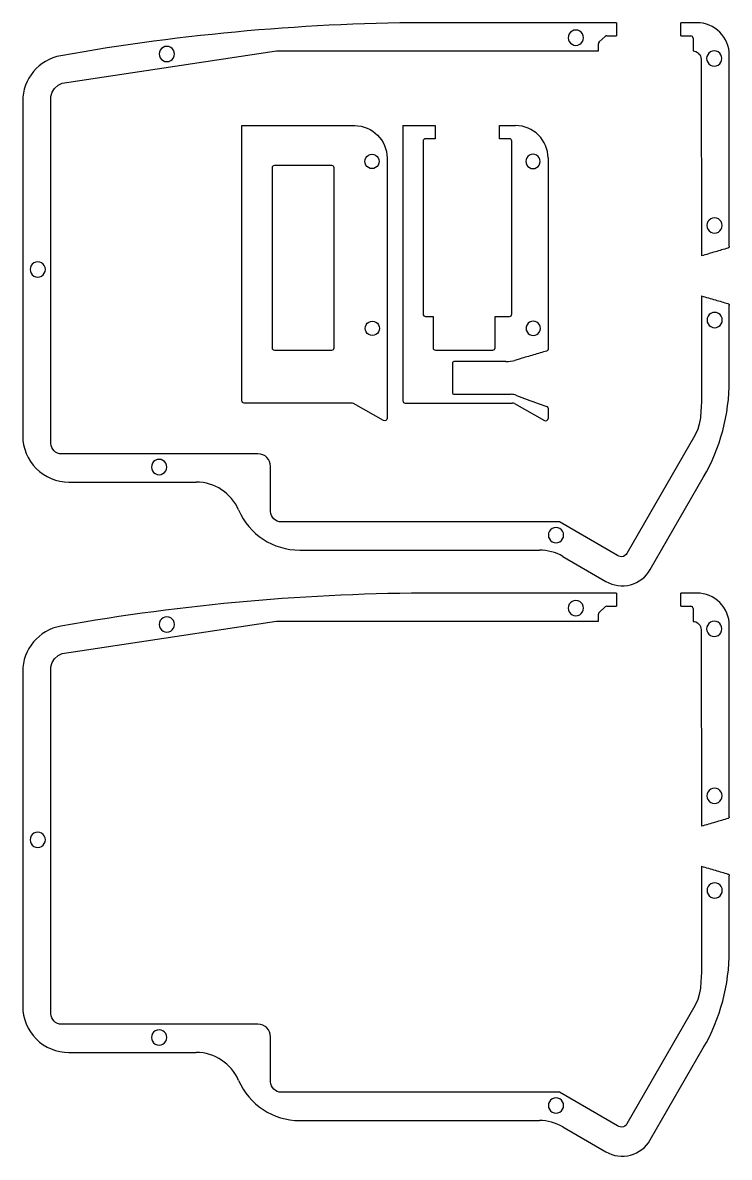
# Model space of a CAD drawing. Extents: x 0 to 620, y 0 to 245.
# Drawn here: x 467.7 to 620.5, y 0.2 to 245.4 of the extents above; entities that cross this region are included whole.
import ezdxf

# ---------------------------------------------------------------- set-up
doc = ezdxf.new("R2010")
doc.units = 0
doc.layers.add('Layer_1', color=7, linetype='CONTINUOUS')

msp = doc.modelspace()

# ---------------------------------------------------------------- linework, layer by layer
at = {"layer": 'Layer_1', "color": 7}
for points in [[(596.100623, 245.447179), (556.841728, 245.447179)], [(596.100623, 245.447179), (596.100623, 242.605643)], [(610.0006, 242.605643), (610.0006, 245.447179)], [(613.474987, 245.447179), (610.0006, 245.447179)], [(592.161812, 239.349771), (592.161812, 240.9099)], [(592.323157, 241.277747), (593.621968, 242.47349)], [(593.960626, 242.605643), (596.100623, 242.605643)], [(610.0006, 242.605643), (612.140597, 242.605643)], [(612.640595, 242.105643), (612.640595, 239.342172)], [(476.272961, 232.397289), (522.54298, 239.358444)], [(522.54298, 239.358444), (592.161812, 239.349766)], [(612.640595, 239.342172), (612.919667, 239.314118), (613.264003, 239.207489), (613.575562, 239.038653), (613.845762, 238.815919), (614.06788, 238.546823), (614.235231, 238.238531), (614.340485, 237.899486), (614.375423, 237.558052)], [(620.474977, 197.107286), (620.474977, 238.447189)], [(614.375423, 237.558052), (614.436192, 195.039253)], [(474.063318, 230.415742), (474.547575, 231.250666)], [(474.547575, 231.250666), (475.349991, 231.952747)], [(475.349991, 231.952747), (476.272961, 232.397289)], [(467.702038, 228.463155), (467.702038, 156.152126)], [(473.802, 154.51322), (473.802029, 229.50123)], [(473.802029, 229.50123), (474.063318, 230.415742)], [(515.085396, 163.739918), (515.085396, 223.201631), (539.478782, 223.201631)], [(549.890432, 223.201631), (549.890432, 163.739918)], [(549.890432, 223.201631), (556.909449, 223.201631)], [(556.909449, 223.201631), (556.909449, 220.360095)], [(570.809429, 220.360095), (570.809429, 223.201631)], [(570.809429, 223.201631), (574.283815, 223.201631)], [(554.269454, 219.860094), (554.269454, 182.460154)], [(556.909449, 220.360095), (554.769455, 220.360095)], [(572.949426, 220.360095), (570.809429, 220.360095)], [(573.449424, 182.460154), (573.449424, 219.860094)], [(546.47877, 216.201643), (546.47877, 159.897539)], [(581.283806, 216.201643), (581.283806, 174.861734)], [(521.629916, 214.066599), (521.629916, 175.166661)], [(534.529896, 214.5666), (522.129916, 214.5666)], [(535.029894, 175.166661), (535.029894, 214.066599)], [(614.465633, 195.047878), (614.436192, 195.039147)], [(614.44853, 186.405568), (614.481103, 163.614661)], [(620.474977, 168.120561), (620.474977, 184.345923)], [(554.769455, 181.960155), (556.434951, 181.960155)], [(556.434951, 181.960155), (556.434951, 175.166661)], [(569.83493, 181.960155), (572.949426, 181.960155)], [(569.83493, 175.166661), (569.83493, 181.960155)], [(522.129916, 174.666663), (534.529896, 174.666663)], [(556.934949, 174.666663), (569.334929, 174.666663)], [(560.594943, 171.83117), (560.594943, 165.481191)], [(572.150639, 172.181171), (560.944944, 172.181171)], [(575.274461, 172.80234), (574.119813, 172.463854)], [(560.944944, 165.131174), (573.305459, 165.131174)], [(538.748867, 163.239909), (515.585397, 163.239909)], [(545.733816, 159.461665), (539.238779, 163.111692)], [(550.39043, 163.239909), (573.553902, 163.239909)], [(574.043812, 163.111692), (580.538851, 159.461665)], [(579.138422, 163.124577), (580.995352, 162.485768)], [(581.283806, 162.100377), (581.283806, 159.897539)], [(614.413158, 162.371121), (614.347383, 161.529959)], [(614.481103, 163.614661), (614.413158, 162.371121)], [(614.214565, 160.027445), (613.944814, 158.68564)], [(614.347383, 161.529959), (614.214565, 160.027445)], [(613.655482, 157.586271), (613.051262, 156.215123)], [(613.944814, 158.68564), (613.655482, 157.586271)], [(473.853866, 154.079727), (473.802, 154.51322)], [(613.051262, 156.215123), (598.341616, 130.708986)], [(473.986108, 153.653246), (473.853866, 154.079727)], [(474.198762, 153.261214), (473.986108, 153.653246)], [(474.479905, 152.920378), (474.198762, 153.261214)], [(474.820723, 152.639232), (474.479905, 152.920378)], [(475.212759, 152.426587), (474.820723, 152.639232)], [(475.6516, 152.290512), (475.212759, 152.426587)], [(476.091157, 152.252147), (475.6516, 152.290512)], [(518.547341, 152.252121), (476.091157, 152.252147)], [(519.133197, 152.193145), (518.547341, 152.252121)], [(519.638336, 152.036512), (519.133197, 152.193145)], [(520.095659, 151.788466), (519.638336, 152.036512)], [(520.494679, 151.459298), (520.095659, 151.788466)], [(520.823831, 151.060281), (520.494679, 151.459298)], [(521.071896, 150.602949), (520.823831, 151.060281)], [(521.232665, 150.084499), (521.071896, 150.602949)], [(521.312632, 149.495405), (521.232665, 150.084499)], [(521.31377, 139.774708), (521.312712, 149.495405)], [(477.702023, 146.152135), (505.213061, 146.152135)], [(603.383215, 127.24086), (614.858133, 147.138051)], [(521.357238, 139.374791), (521.31377, 139.774708)], [(521.490773, 138.944156), (521.357238, 139.374791)], [(521.703427, 138.552123), (521.490773, 138.944156)], [(521.984567, 138.211314), (521.703427, 138.552123)], [(522.325387, 137.930168), (521.984567, 138.211314)], [(522.717425, 137.717497), (522.325387, 137.930168)], [(523.15114, 137.583009), (522.717425, 137.717497)], [(523.573596, 137.540491), (523.15114, 137.583009)], [(583.772073, 137.540491), (523.573596, 137.540491)], [(596.329741, 130.27089), (583.772073, 137.540491)], [(527.589317, 131.440505), (579.448092, 131.440505)], [(584.458123, 130.094969), (593.812343, 124.67983)], [(596.581809, 130.142488), (596.329741, 130.27089)], [(596.897213, 130.048693), (596.581809, 130.142488)], [(597.240697, 130.026759), (596.897213, 130.04872)], [(597.587195, 130.095498), (597.240697, 130.026759)], [(597.898705, 130.250861), (597.587195, 130.095498)], [(598.151532, 130.466152), (597.898705, 130.250861)], [(598.341616, 130.708986), (598.151532, 130.466152)], [(596.100623, 122.151219), (556.841728, 122.151219)], [(596.100623, 122.151219), (596.100623, 119.309684)], [(610.0006, 119.309684), (610.0006, 122.151219)], [(613.474987, 122.151219), (610.0006, 122.151219)], [(592.323157, 117.981787), (593.621968, 119.17753)], [(593.960626, 119.309684), (596.100623, 119.309684)], [(610.0006, 119.309684), (612.140597, 119.309684)], [(612.640595, 118.809683), (612.640595, 116.046212)], [(476.272961, 109.101329), (522.54298, 116.062484)], [(522.54298, 116.062484), (592.161812, 116.053806)], [(592.161812, 116.053811), (592.161812, 117.61394)], [(612.640595, 116.046212), (612.919667, 116.018158), (613.264003, 115.911529), (613.575562, 115.742693), (613.845762, 115.519959), (614.06788, 115.250863), (614.235231, 114.942571), (614.340485, 114.603526), (614.375423, 114.262093)], [(614.375423, 114.262093), (614.436192, 71.743293)], [(620.474977, 73.811326), (620.474977, 115.151229)], [(474.063318, 107.119783), (474.547575, 107.954706)], [(474.547575, 107.954706), (475.349991, 108.656787)], [(475.349991, 108.656787), (476.272961, 109.101329)], [(473.802, 31.21726), (473.802029, 106.20527)], [(473.802029, 106.20527), (474.063318, 107.119783)], [(467.702038, 105.167195), (467.702038, 32.856166)], [(614.465633, 71.751918), (614.436192, 71.743187)], [(614.44853, 63.109608), (614.481103, 40.318701)], [(620.474977, 44.824601), (620.474977, 61.049963)], [(614.481103, 40.318701), (614.413158, 39.075161)], [(614.347383, 38.233999), (614.214565, 36.731486)], [(614.413158, 39.075161), (614.347383, 38.233999)], [(613.944814, 35.38968), (613.655482, 34.290311)], [(614.214565, 36.731486), (613.944814, 35.38968)], [(613.051262, 32.919163), (598.341616, 7.413027)], [(613.655482, 34.290311), (613.051262, 32.919163)], [(473.853866, 30.783768), (473.802, 31.21726)], [(473.986108, 30.357286), (473.853866, 30.783768)], [(474.198762, 29.965254), (473.986108, 30.357286)], [(474.479905, 29.624418), (474.198762, 29.965254)], [(474.820723, 29.343272), (474.479905, 29.624418)], [(475.212759, 29.130627), (474.820723, 29.343272)], [(475.6516, 28.994552), (475.212759, 29.130627)], [(476.091157, 28.956188), (475.6516, 28.994552)], [(518.547341, 28.956161), (476.091157, 28.956188)], [(519.133197, 28.897186), (518.547341, 28.956161)], [(519.638336, 28.740552), (519.133197, 28.897186)], [(520.095659, 28.492506), (519.638336, 28.740552)], [(520.494679, 28.163338), (520.095659, 28.492506)], [(520.823831, 27.764321), (520.494679, 28.163338)], [(521.071896, 27.306989), (520.823831, 27.764321)], [(521.232665, 26.788539), (521.071896, 27.306989)], [(521.312632, 26.199445), (521.232665, 26.788539)], [(521.31377, 16.478748), (521.312712, 26.199445)], [(477.702023, 22.856176), (505.213061, 22.856176)], [(603.383215, 3.9449), (614.858133, 23.842091)], [(521.357238, 16.078831), (521.31377, 16.478748)], [(521.490773, 15.648196), (521.357238, 16.078831)], [(521.703427, 15.256164), (521.490773, 15.648196)], [(521.984567, 14.915354), (521.703427, 15.256164)], [(522.325387, 14.634209), (521.984567, 14.915354)], [(522.717425, 14.421537), (522.325387, 14.634209)], [(523.15114, 14.287049), (522.717425, 14.421537)], [(523.573596, 14.244531), (523.15114, 14.287049)], [(583.772073, 14.244531), (523.573596, 14.244531)], [(596.329741, 6.97493), (583.772073, 14.244531)], [(527.589317, 8.144545), (579.448092, 8.144545)], [(598.341616, 7.413027), (598.151532, 7.170192)], [(584.458123, 6.799009), (593.812343, 1.38387)], [(596.581809, 6.846528), (596.329741, 6.97493)], [(596.897213, 6.752733), (596.581809, 6.846528)], [(597.240697, 6.730799), (596.897213, 6.75276)], [(597.587195, 6.799538), (597.240697, 6.730799)], [(597.898705, 6.954901), (597.587195, 6.799538)], [(598.151532, 7.170192), (597.898705, 6.954901)]]:
    msp.add_lwpolyline(points, dxfattribs=at)
for points in [[(588.961819, 242.200371)], [(500.526835, 238.680027)], [(618.875208, 237.705518)], [(541.679009, 215.459972)], [(579.584038, 215.459972)], [(618.926773, 201.626706)], [(472.602016, 192.121856)], [(541.730571, 179.38116)], [(579.635602, 179.38116)], [(618.955999, 181.176748)], [(522.129916, 174.666663)], [(538.748867, 163.239909)], [(498.835652, 149.40214)], [(584.656645, 134.690509)], [(588.961819, 118.904411)], [(500.526835, 115.384067)], [(618.875208, 114.409558)], [(618.926773, 78.330746)], [(472.602016, 68.825896)], [(618.955999, 57.880789)], [(498.835652, 26.10618)], [(584.656645, 11.39455)]]:
    msp.add_lwpolyline(points, close=True, dxfattribs=at)
for points in [[(556.841728, 245.447179), (529.720753, 245.447178), (502.652479, 243.058416), (475.950675, 238.308581)], [(618.424728, 243.39693), (617.111975, 244.709683), (615.3315, 245.44718), (613.474987, 245.447179)], [(586.486632, 243.629862), (585.976024, 243.334971), (585.661588, 242.790016), (585.661824, 242.200371)], [(588.137011, 243.629862), (587.626403, 243.924752), (586.99724, 243.924752), (586.486632, 243.629862)], [(588.961819, 242.200371), (588.962055, 242.790016), (588.647619, 243.334971), (588.137011, 243.629862)], [(620.474977, 238.447189), (620.474978, 240.303702), (619.737481, 242.084177), (618.424728, 243.39693)], [(499.701835, 240.108967), (499.191324, 240.403711), (498.562348, 240.403711), (498.051837, 240.108967)], [(585.661824, 242.200371), (585.661588, 241.610727), (585.976024, 241.065771), (586.486632, 240.770881)], [(586.486632, 240.770881), (586.99724, 240.475991), (587.626403, 240.475991), (588.137011, 240.770881)], [(588.137011, 240.770881), (588.647619, 241.065771), (588.962055, 241.610727), (588.961819, 242.200371)], [(592.323157, 241.277747), (592.220322, 241.183074), (592.161812, 241.049678), (592.161812, 240.9099)], [(593.960626, 242.605643), (593.835157, 242.605644), (593.714274, 242.558472), (593.621968, 242.47349)], [(612.49415, 242.459196), (612.400382, 242.552965), (612.273205, 242.605643), (612.140597, 242.605643)], [(612.640595, 242.105643), (612.640596, 242.238251), (612.587918, 242.365428), (612.49415, 242.459196)], [(475.950675, 238.308581), (471.178363, 237.459662), (467.70204, 233.310384), (467.702038, 228.463155)], [(498.051837, 240.108967), (497.541325, 239.814224), (497.226837, 239.269515), (497.226837, 238.680027)], [(497.226837, 238.680027), (497.226837, 238.090539), (497.541325, 237.54583), (498.051837, 237.251086)], [(500.526835, 238.680027), (500.526835, 239.269515), (500.212347, 239.814224), (499.701835, 240.108967)], [(499.701835, 237.251086), (500.212347, 237.54583), (500.526835, 238.090539), (500.526835, 238.680027)], [(616.400022, 239.135008), (615.889414, 238.840117), (615.574978, 238.295162), (615.575214, 237.705518)], [(618.050401, 239.135008), (617.539793, 239.429898), (616.91063, 239.429898), (616.400022, 239.135008)], [(618.875208, 237.705518), (618.875445, 238.295162), (618.561009, 238.840117), (618.050401, 239.135008)], [(498.051837, 237.251086), (498.562348, 236.956342), (499.191324, 236.956342), (499.701835, 237.251086)], [(615.575214, 237.705518), (615.574978, 237.115873), (615.889414, 236.570918), (616.400022, 236.276027)], [(616.400022, 236.276027), (616.91063, 235.981137), (617.539793, 235.981137), (618.050401, 236.276027)], [(618.050401, 236.276027), (618.561009, 236.570918), (618.875445, 237.115873), (618.875208, 237.705518)], [(539.478782, 223.201631), (543.344769, 223.20163), (546.47877, 220.067629), (546.47877, 216.201643)], [(579.233556, 221.151382), (577.920803, 222.464135), (576.140328, 223.201631), (574.283815, 223.201631)], [(581.283806, 216.201643), (581.283806, 218.058155), (580.546309, 219.83863), (579.233556, 221.151382)], [(554.4159, 220.213648), (554.322132, 220.11988), (554.269453, 219.992703), (554.269454, 219.860094)], [(554.769455, 220.360095), (554.636846, 220.360095), (554.509669, 220.307417), (554.4159, 220.213648)], [(573.302978, 220.213648), (573.20921, 220.307416), (573.082034, 220.360095), (572.949426, 220.360095)], [(573.449424, 219.860094), (573.449424, 219.992702), (573.396746, 220.119879), (573.302978, 220.213648)], [(541.679009, 215.459972), (541.678448, 216.014106), (541.973753, 216.526387), (542.453554, 216.803616)], [(542.453554, 216.803616), (542.933355, 217.080845), (543.524656, 217.080845), (544.004457, 216.803616)], [(544.004457, 216.803616), (544.484258, 216.526387), (544.779563, 216.014106), (544.779002, 215.459972)], [(577.259041, 216.802309), (576.77947, 216.525429), (576.484042, 216.013733), (576.484042, 215.459972)], [(578.809039, 216.802309), (578.329468, 217.07919), (577.738612, 217.07919), (577.259041, 216.802309)], [(579.584038, 215.459972), (579.584038, 216.013733), (579.28861, 216.525429), (578.809039, 216.802309)], [(521.776362, 214.420153), (521.682593, 214.326385), (521.629915, 214.199207), (521.629916, 214.066599)], [(522.129916, 214.5666), (521.997308, 214.5666), (521.87013, 214.513922), (521.776362, 214.420153)], [(534.883449, 214.420152), (534.789681, 214.513921), (534.662504, 214.566599), (534.529896, 214.5666)], [(535.029894, 214.066599), (535.029895, 214.199207), (534.977217, 214.326384), (534.883449, 214.420152)], [(542.453554, 214.116327), (541.973753, 214.393556), (541.678448, 214.905838), (541.679009, 215.459972)], [(544.004457, 214.116327), (543.524656, 213.839098), (542.933355, 213.839098), (542.453554, 214.116327)], [(544.779002, 215.459972), (544.779563, 214.905838), (544.484258, 214.393556), (544.004457, 214.116327)], [(576.484042, 215.459972), (576.484042, 214.906211), (576.77947, 214.394514), (577.259041, 214.117634)], [(577.259041, 214.117634), (577.738612, 213.840753), (578.329468, 213.840753), (578.809039, 214.117634)], [(578.809039, 214.117634), (579.28861, 214.394514), (579.584038, 214.906211), (579.584038, 215.459972)], [(616.451586, 203.056196), (615.940978, 202.761306), (615.626542, 202.21635), (615.626778, 201.626706)], [(615.626778, 201.626706), (615.626542, 201.037061), (615.940978, 200.492106), (616.451586, 200.197216)], [(618.101965, 203.056196), (617.591357, 203.351087), (616.962194, 203.351087), (616.451586, 203.056196)], [(618.926773, 201.626706), (618.927009, 202.21635), (618.612573, 202.761306), (618.101965, 203.056196)], [(618.101965, 200.197216), (618.612573, 200.492106), (618.927009, 201.037061), (618.926773, 201.626706)], [(616.451586, 200.197216), (616.962194, 199.902325), (617.591357, 199.902325), (618.101965, 200.197216)], [(620.186817, 196.721974), (619.279978, 196.456994), (618.359854, 196.187966), (617.455017, 195.923251)], [(620.32389, 196.793173), (620.283258, 196.760761), (620.236702, 196.736552), (620.186812, 196.721974)], [(620.424079, 196.911415), (620.39868, 196.865854), (620.364659, 196.82569), (620.32389, 196.793173)], [(620.462039, 197.006083), (620.453467, 196.973036), (620.440714, 196.941233), (620.424079, 196.911415)], [(620.474977, 197.107286), (620.474977, 197.073128), (620.470638, 197.039129), (620.462039, 197.006083)], [(471.777018, 193.550795), (471.266507, 193.845539), (470.637531, 193.845539), (470.12702, 193.550795)], [(617.455017, 195.923251), (616.468758, 195.634723), (615.454477, 195.337755), (614.465633, 195.047878)], [(470.12702, 193.550795), (469.616509, 193.256052), (469.302022, 192.711343), (469.302022, 192.121856)], [(469.302022, 192.121856), (469.302022, 191.532368), (469.616509, 190.98766), (470.12702, 190.692916)], [(472.602016, 192.121856), (472.602016, 192.711343), (472.287529, 193.256052), (471.777018, 193.550795)], [(471.777018, 190.692916), (472.287529, 190.98766), (472.602016, 191.532368), (472.602016, 192.121856)], [(470.12702, 190.692916), (470.637531, 190.398172), (471.266507, 190.398172), (471.777018, 190.692916)], [(614.44853, 186.405568), (615.444931, 186.114289), (616.467639, 185.815734), (617.461963, 185.525645)], [(617.461963, 185.525645), (618.364428, 185.262385), (619.28206, 184.994865), (620.186524, 184.731314)], [(620.186524, 184.731314), (620.219049, 184.721789), (620.250235, 184.708295), (620.279331, 184.690886)], [(620.279331, 184.690886), (620.308451, 184.673423), (620.335243, 184.652548), (620.359069, 184.628418)], [(620.359069, 184.628418), (620.395843, 184.591191), (620.424976, 184.547111), (620.444847, 184.498693)], [(620.444847, 184.498693), (620.464743, 184.450221), (620.474977, 184.398336), (620.474977, 184.345923)], [(554.269454, 182.460154), (554.269454, 182.327545), (554.322133, 182.200369), (554.415901, 182.106601)], [(554.415901, 182.106601), (554.509669, 182.012833), (554.636846, 181.960155), (554.769455, 181.960155)], [(572.949426, 181.960155), (573.225567, 181.960156), (573.449423, 182.184012), (573.449424, 182.460154)], [(616.481003, 182.605688), (615.970492, 182.310944), (615.656004, 181.766236), (615.656004, 181.176748)], [(618.131, 182.605688), (617.620489, 182.900432), (616.991514, 182.900432), (616.481003, 182.605688)], [(618.955999, 181.176748), (618.955999, 181.766236), (618.641511, 182.310944), (618.131, 182.605688)], [(542.50557, 178.038822), (542.025998, 178.315702), (541.73057, 178.827399), (541.730571, 179.38116)], [(541.730571, 179.38116), (541.730571, 179.934921), (542.025998, 180.446617), (542.50557, 180.723498)], [(542.50557, 180.723498), (542.985141, 181.000378), (543.575997, 181.000378), (544.055568, 180.723498)], [(544.055568, 180.723498), (544.535139, 180.446617), (544.830567, 179.934921), (544.830567, 179.38116)], [(544.830567, 179.38116), (544.830567, 178.827399), (544.535139, 178.315702), (544.055568, 178.038822)], [(577.310605, 180.723498), (576.831034, 180.446617), (576.535606, 179.934921), (576.535606, 179.38116)], [(576.535606, 179.38116), (576.535606, 178.827399), (576.831034, 178.315703), (577.310605, 178.038822)], [(578.860603, 180.723498), (578.381032, 181.000378), (577.790176, 181.000378), (577.310605, 180.723498)], [(579.635602, 179.38116), (579.635602, 179.934921), (579.340174, 180.446617), (578.860603, 180.723498)], [(578.860603, 178.038822), (579.340174, 178.315703), (579.635602, 178.827399), (579.635602, 179.38116)], [(615.656004, 181.176748), (615.656004, 180.587261), (615.970492, 180.042552), (616.481003, 179.747809)], [(616.481003, 179.747809), (616.991514, 179.453065), (617.620489, 179.453065), (618.131, 179.747809)], [(618.131, 179.747809), (618.641511, 180.042552), (618.955999, 180.587261), (618.955999, 181.176748)], [(544.055568, 178.038822), (543.575997, 177.761941), (542.985141, 177.761941), (542.50557, 178.038822)], [(577.310605, 178.038822), (577.790176, 177.761942), (578.381032, 177.761942), (578.860603, 178.038822)], [(521.629916, 175.166661), (521.629916, 175.034053), (521.682594, 174.906876), (521.776363, 174.813108)], [(521.776363, 174.813108), (521.870131, 174.71934), (521.997308, 174.666662), (522.129916, 174.666663)], [(534.529896, 174.666663), (534.806037, 174.666663), (535.029894, 174.89052), (535.029894, 175.166661)], [(556.434951, 175.166661), (556.434952, 174.89052), (556.658808, 174.666663), (556.934949, 174.666663)], [(569.334929, 174.666663), (569.467537, 174.666662), (569.594714, 174.71934), (569.688483, 174.813108)], [(569.688483, 174.813108), (569.782251, 174.906876), (569.83493, 175.034053), (569.83493, 175.166661)], [(580.995646, 174.476438), (580.050498, 174.20024), (579.087823, 173.918787), (578.141572, 173.641936)], [(581.088382, 174.516896), (581.059313, 174.499539), (581.02815, 174.485937), (580.995646, 174.476438)], [(581.168075, 174.579424), (581.144262, 174.555294), (581.117489, 174.534279), (581.088382, 174.516896)], [(581.253749, 174.709139), (581.233905, 174.660733), (581.204812, 174.616659), (581.168075, 174.579424)], [(581.283806, 174.861734), (581.283806, 174.809403), (581.273593, 174.75756), (581.253749, 174.709139)], [(560.697456, 172.078658), (560.631818, 172.01302), (560.594943, 171.923996), (560.594943, 171.83117)], [(560.944944, 172.181171), (560.852118, 172.181171), (560.763094, 172.144296), (560.697456, 172.078658)], [(572.150639, 172.181171), (572.817141, 172.181171), (573.480227, 172.27636), (574.119813, 172.463854)], [(578.141572, 173.641936), (577.193608, 173.364584), (576.222271, 173.080189), (575.274461, 172.80234)], [(614.858133, 147.138051), (618.537916, 153.518696), (620.474979, 160.754868), (620.474977, 168.120561)], [(560.594943, 165.481191), (560.594939, 165.388362), (560.631812, 165.299333), (560.69745, 165.233692)], [(560.69745, 165.233692), (560.763089, 165.168051), (560.852115, 165.131174), (560.944944, 165.131174)], [(574.489938, 164.893578), (574.114736, 165.050415), (573.712122, 165.131176), (573.305459, 165.131174)], [(574.489938, 164.893578), (576.019979, 164.254008), (577.570282, 163.664033), (579.138422, 163.124577)], [(515.23184, 163.386358), (515.138071, 163.480128), (515.085394, 163.607308), (515.085396, 163.739918)], [(515.585397, 163.239909), (515.452787, 163.239908), (515.325609, 163.292588), (515.23184, 163.386358)], [(539.238779, 163.111692), (539.089181, 163.195757), (538.920467, 163.239912), (538.748867, 163.239909)], [(549.890432, 163.739918), (549.890429, 163.607308), (549.943106, 163.480129), (550.036875, 163.386359)], [(550.036875, 163.386359), (550.130643, 163.292589), (550.257821, 163.239909), (550.39043, 163.239909)], [(574.043812, 163.111692), (573.894215, 163.195757), (573.725502, 163.239912), (573.553902, 163.239909)], [(580.995352, 162.485768), (581.04516, 162.471216), (581.091655, 162.447165), (581.132263, 162.41486)], [(581.132263, 162.41486), (581.173022, 162.382448), (581.207069, 162.342391), (581.232519, 162.296962)], [(581.232519, 162.296962), (581.249267, 162.267037), (581.262136, 162.235102), (581.270788, 162.201897)], [(581.270788, 162.201897), (581.27944, 162.168745), (581.283806, 162.13464), (581.283806, 162.100377)], [(546.231275, 159.465994), (546.077992, 159.376308), (545.888637, 159.37466), (545.733816, 159.461665)], [(546.47877, 159.897539), (546.478766, 159.719945), (546.384559, 159.555681), (546.231275, 159.465994)], [(580.538851, 159.461665), (580.693673, 159.37466), (580.883027, 159.376308), (581.036311, 159.465994)], [(581.036311, 159.465994), (581.189594, 159.555681), (581.283802, 159.719945), (581.283806, 159.897539)], [(467.702038, 156.152126), (467.702037, 153.499964), (468.755603, 150.956427), (470.630964, 149.081065)], [(496.360466, 150.83163), (495.849858, 150.536739), (495.535422, 149.991784), (495.535658, 149.40214)], [(498.010844, 150.83163), (497.500237, 151.12652), (496.871074, 151.12652), (496.360466, 150.83163)], [(498.835652, 149.40214), (498.835888, 149.991784), (498.521452, 150.536739), (498.010844, 150.83163)], [(470.630964, 149.081065), (472.506325, 147.205703), (475.049861, 146.152135), (477.702023, 146.152135)], [(495.535658, 149.40214), (495.535422, 148.812495), (495.849858, 148.26754), (496.360466, 147.972649)], [(496.360466, 147.972649), (496.871074, 147.677759), (497.500237, 147.677759), (498.010844, 147.972649)], [(498.010844, 147.972649), (498.521452, 148.26754), (498.835888, 148.812495), (498.835652, 149.40214)], [(514.393855, 140.116073), (512.812053, 143.779669), (509.203554, 146.152135), (505.213061, 146.152135)], [(514.393855, 140.116073), (516.667365, 134.850426), (521.853823, 131.440506), (527.589317, 131.440505)], [(582.181458, 136.12), (581.67085, 135.825109), (581.356414, 135.280154), (581.35665, 134.690509)], [(583.831837, 136.12), (583.321229, 136.41489), (582.692066, 136.41489), (582.181458, 136.12)], [(584.656645, 134.690509), (584.656881, 135.280154), (584.342445, 135.825109), (583.831837, 136.12)], [(581.35665, 134.690509), (581.356414, 134.100865), (581.67085, 133.55591), (582.181458, 133.261019)], [(582.181458, 133.261019), (582.692066, 132.966129), (583.321229, 132.966129), (583.831837, 133.261019)], [(583.831837, 133.261019), (584.342445, 133.55591), (584.656881, 134.100865), (584.656645, 134.690509)], [(584.458123, 130.094969), (582.935547, 130.976379), (581.207387, 131.440509), (579.448092, 131.440505)], [(599.128801, 123.975853), (600.924139, 124.45626), (602.454738, 125.630903), (603.383215, 127.24086)], [(593.812343, 124.67983), (595.420775, 123.748713), (597.333463, 123.495445), (599.128801, 123.975853)], [(556.841728, 122.151219), (529.720753, 122.151219), (502.652479, 119.762456), (475.950675, 115.012622)], [(586.486632, 120.333902), (585.976024, 120.039011), (585.661588, 119.494056), (585.661824, 118.904411)], [(588.137011, 120.333902), (587.626403, 120.628792), (586.99724, 120.628792), (586.486632, 120.333902)], [(588.961819, 118.904411), (588.962055, 119.494056), (588.647619, 120.039011), (588.137011, 120.333902)], [(618.424728, 120.10097), (617.111975, 121.413723), (615.3315, 122.15122), (613.474987, 122.151219)], [(585.661824, 118.904411), (585.661588, 118.314767), (585.976024, 117.769812), (586.486632, 117.474921)], [(588.137011, 117.474921), (588.647619, 117.769812), (588.962055, 118.314767), (588.961819, 118.904411)], [(592.323157, 117.981787), (592.220322, 117.887114), (592.161812, 117.753718), (592.161812, 117.61394)], [(593.960626, 119.309684), (593.835157, 119.309684), (593.714274, 119.262512), (593.621968, 119.17753)], [(612.49415, 119.163236), (612.400382, 119.257005), (612.273205, 119.309683), (612.140597, 119.309684)], [(612.640595, 118.809683), (612.640596, 118.942291), (612.587918, 119.069468), (612.49415, 119.163236)], [(620.474977, 115.151229), (620.474978, 117.007742), (619.737481, 118.788217), (618.424728, 120.10097)], [(498.051837, 116.813008), (497.541325, 116.518264), (497.226837, 115.973555), (497.226837, 115.384067)], [(497.226837, 115.384067), (497.226837, 114.794579), (497.541325, 114.24987), (498.051837, 113.955126)], [(499.701835, 116.813008), (499.191324, 117.107752), (498.562348, 117.107752), (498.051837, 116.813008)], [(500.526835, 115.384067), (500.526835, 115.973555), (500.212347, 116.518264), (499.701835, 116.813008)], [(499.701835, 113.955126), (500.212347, 114.24987), (500.526835, 114.794579), (500.526835, 115.384067)], [(586.486632, 117.474921), (586.99724, 117.180031), (587.626403, 117.180031), (588.137011, 117.474921)], [(616.400022, 115.839048), (615.889414, 115.544158), (615.574978, 114.999202), (615.575214, 114.409558)], [(618.050401, 115.839048), (617.539793, 116.133939), (616.91063, 116.133939), (616.400022, 115.839048)], [(618.875208, 114.409558), (618.875445, 114.999202), (618.561009, 115.544158), (618.050401, 115.839048)], [(475.950675, 115.012622), (471.178363, 114.163702), (467.70204, 110.014424), (467.702038, 105.167195)], [(498.051837, 113.955126), (498.562348, 113.660382), (499.191324, 113.660382), (499.701835, 113.955126)], [(615.575214, 114.409558), (615.574978, 113.819913), (615.889414, 113.274958), (616.400022, 112.980068)], [(616.400022, 112.980068), (616.91063, 112.685177), (617.539793, 112.685177), (618.050401, 112.980068)], [(618.050401, 112.980068), (618.561009, 113.274958), (618.875445, 113.819913), (618.875208, 114.409558)], [(616.451586, 79.760236), (615.940978, 79.465346), (615.626542, 78.920391), (615.626778, 78.330746)], [(618.101965, 79.760236), (617.591357, 80.055127), (616.962194, 80.055127), (616.451586, 79.760236)], [(618.926773, 78.330746), (618.927009, 78.920391), (618.612573, 79.465346), (618.101965, 79.760236)], [(615.626778, 78.330746), (615.626542, 77.741101), (615.940978, 77.196146), (616.451586, 76.901256)], [(616.451586, 76.901256), (616.962194, 76.606365), (617.591357, 76.606365), (618.101965, 76.901256)], [(618.101965, 76.901256), (618.612573, 77.196146), (618.927009, 77.741101), (618.926773, 78.330746)], [(620.424079, 73.615455), (620.39868, 73.569894), (620.364659, 73.52973), (620.32389, 73.497213)], [(620.462039, 73.710123), (620.453467, 73.677076), (620.440714, 73.645274), (620.424079, 73.615455)], [(620.474977, 73.811326), (620.474977, 73.777168), (620.470638, 73.743169), (620.462039, 73.710123)], [(617.455017, 72.627291), (616.468758, 72.338763), (615.454477, 72.041795), (614.465633, 71.751918)], [(620.186817, 73.426014), (619.279978, 73.161034), (618.359854, 72.892006), (617.455017, 72.627291)], [(620.32389, 73.497213), (620.283258, 73.464802), (620.236702, 73.440592), (620.186812, 73.426014)], [(470.12702, 70.254835), (469.616509, 69.960092), (469.302022, 69.415383), (469.302022, 68.825896)], [(469.302022, 68.825896), (469.302022, 68.236409), (469.616509, 67.6917), (470.12702, 67.396956)], [(471.777018, 70.254835), (471.266507, 70.549579), (470.637531, 70.549579), (470.12702, 70.254835)], [(472.602016, 68.825896), (472.602016, 69.415383), (472.287529, 69.960092), (471.777018, 70.254835)], [(471.777018, 67.396956), (472.287529, 67.6917), (472.602016, 68.236409), (472.602016, 68.825896)], [(470.12702, 67.396956), (470.637531, 67.102212), (471.266507, 67.102212), (471.777018, 67.396956)], [(614.44853, 63.109608), (615.444931, 62.818329), (616.467639, 62.519774), (617.461963, 62.229685)], [(617.461963, 62.229685), (618.364428, 61.966425), (619.28206, 61.698905), (620.186524, 61.435354)], [(620.186524, 61.435354), (620.219049, 61.425829), (620.250235, 61.412335), (620.279331, 61.394926)], [(620.279331, 61.394926), (620.308451, 61.377463), (620.335243, 61.356588), (620.359069, 61.332458)], [(620.359069, 61.332458), (620.395843, 61.295231), (620.424976, 61.251152), (620.444847, 61.202733)], [(616.481003, 59.309728), (615.970492, 59.014984), (615.656004, 58.470276), (615.656004, 57.880789)], [(618.131, 59.309728), (617.620489, 59.604472), (616.991514, 59.604472), (616.481003, 59.309728)], [(618.955999, 57.880789), (618.955999, 58.470276), (618.641511, 59.014984), (618.131, 59.309728)], [(620.444847, 61.202733), (620.464743, 61.154261), (620.474977, 61.102377), (620.474977, 61.049963)], [(615.656004, 57.880789), (615.656004, 57.291301), (615.970492, 56.746593), (616.481003, 56.451849)], [(616.481003, 56.451849), (616.991514, 56.157105), (617.620489, 56.157105), (618.131, 56.451849)], [(618.131, 56.451849), (618.641511, 56.746593), (618.955999, 57.291301), (618.955999, 57.880789)], [(614.858133, 23.842091), (618.537916, 30.222736), (620.474979, 37.458908), (620.474977, 44.824601)], [(467.702038, 32.856166), (467.702037, 30.204004), (468.755603, 27.660468), (470.630964, 25.785105)], [(496.360466, 27.53567), (495.849858, 27.24078), (495.535422, 26.695824), (495.535658, 26.10618)], [(498.010844, 27.53567), (497.500237, 27.830561), (496.871074, 27.830561), (496.360466, 27.53567)], [(498.835652, 26.10618), (498.835888, 26.695824), (498.521452, 27.24078), (498.010844, 27.53567)], [(470.630964, 25.785105), (472.506325, 23.909743), (475.049861, 22.856176), (477.702023, 22.856176)], [(495.535658, 26.10618), (495.535422, 25.516535), (495.849858, 24.97158), (496.360466, 24.67669)], [(496.360466, 24.67669), (496.871074, 24.381799), (497.500237, 24.381799), (498.010844, 24.67669)], [(498.010844, 24.67669), (498.521452, 24.97158), (498.835888, 25.516535), (498.835652, 26.10618)], [(514.393855, 16.820113), (512.812053, 20.483709), (509.203554, 22.856175), (505.213061, 22.856176)], [(514.393855, 16.820113), (516.667365, 11.554466), (521.853823, 8.144546), (527.589317, 8.144545)], [(582.181458, 12.82404), (581.67085, 12.529149), (581.356414, 11.984194), (581.35665, 11.39455)], [(583.831837, 12.82404), (583.321229, 13.11893), (582.692066, 13.11893), (582.181458, 12.82404)], [(584.656645, 11.39455), (584.656881, 11.984194), (584.342445, 12.529149), (583.831837, 12.82404)], [(581.35665, 11.39455), (581.356414, 10.804905), (581.67085, 10.25995), (582.181458, 9.965059)], [(582.181458, 9.965059), (582.692066, 9.670169), (583.321229, 9.670169), (583.831837, 9.965059)], [(583.831837, 9.965059), (584.342445, 10.25995), (584.656881, 10.804905), (584.656645, 11.39455)], [(584.458123, 6.799009), (582.935547, 7.680419), (581.207387, 8.144549), (579.448092, 8.144545)], [(599.128801, 0.679893), (600.924139, 1.1603), (602.454738, 2.334943), (603.383215, 3.9449)], [(593.812343, 1.38387), (595.420775, 0.452754), (597.333463, 0.199486), (599.128801, 0.679893)]]:
    msp.add_open_spline(points, degree=3, dxfattribs=at)

doc.saveas('drawing.dxf')
